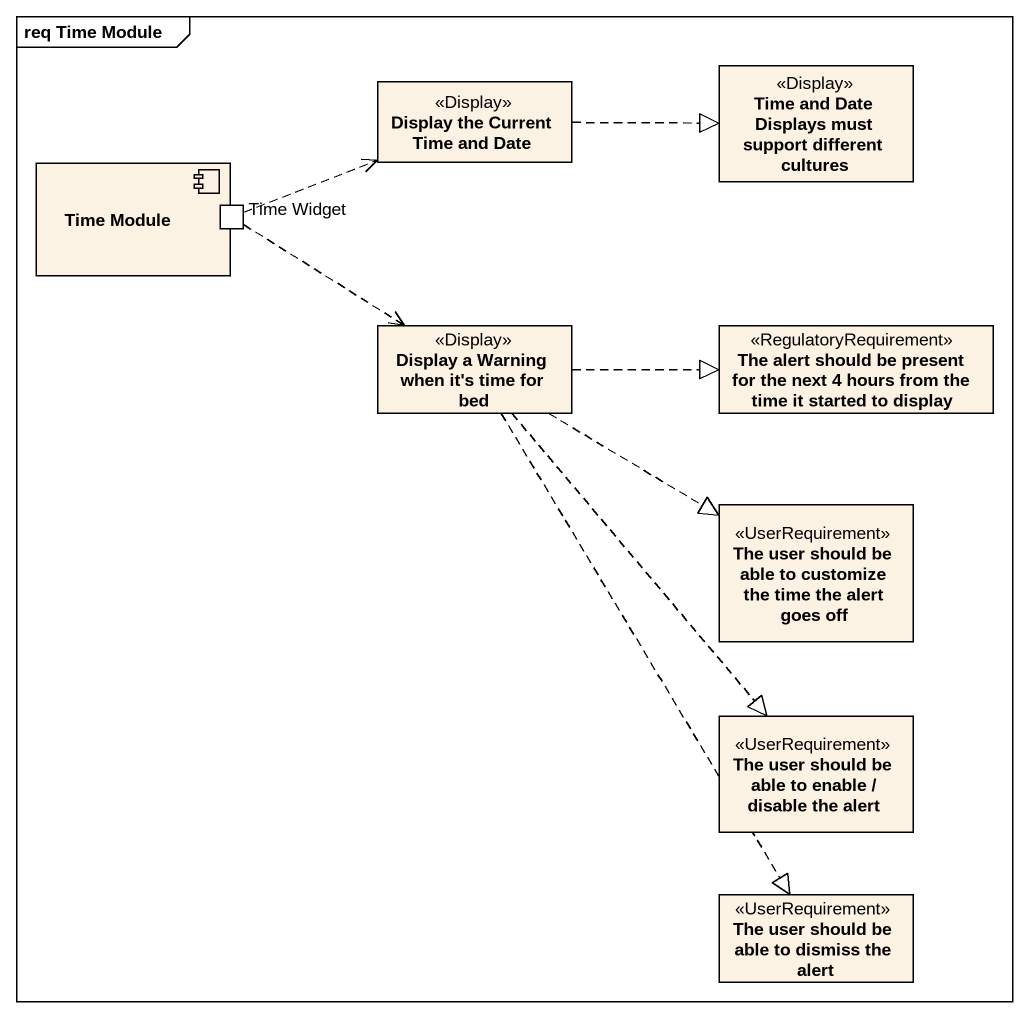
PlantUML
@startuml
mainframe req Time Module
allowmixing
hide circle
hide empty members
class "Display the Current Time and Date" as Display_the_Current_Time <<Display>>
class "Time and Date Displays must support different cultures" as Time_and_Date_Displays_must <<Display>>
component "Time Module" as Time_Module {
  port "Time Widget" as Time_Widget
}
class "Display a Warning when it's time for bed" as Display_a_Warning_when_it_s <<Display>>
class "The alert should be present for the next 4 hours from the time it started to display" as The_alert_should_be_present <<RegulatoryRequirement>>
class "The user should be able to customize the time the alert goes off" as The_user_should_be_able_to <<UserRequirement>>
class "The user should be able to enable / disable the alert" as The_user_should_be_able_to_2 <<UserRequirement>>
class "The user should be able to dismiss the alert" as The_user_should_be_able_to_3 <<UserRequirement>>
Display_the_Current_Time .right.|> Time_and_Date_Displays_must
Time_Widget .right.> Display_the_Current_Time
Time_Widget ..> Display_a_Warning_when_it_s
Display_a_Warning_when_it_s .right.|> The_alert_should_be_present
Display_a_Warning_when_it_s .right.|> The_user_should_be_able_to
Display_a_Warning_when_it_s ..|> The_user_should_be_able_to_2
Display_a_Warning_when_it_s ..|> The_user_should_be_able_to_3
@enduml
